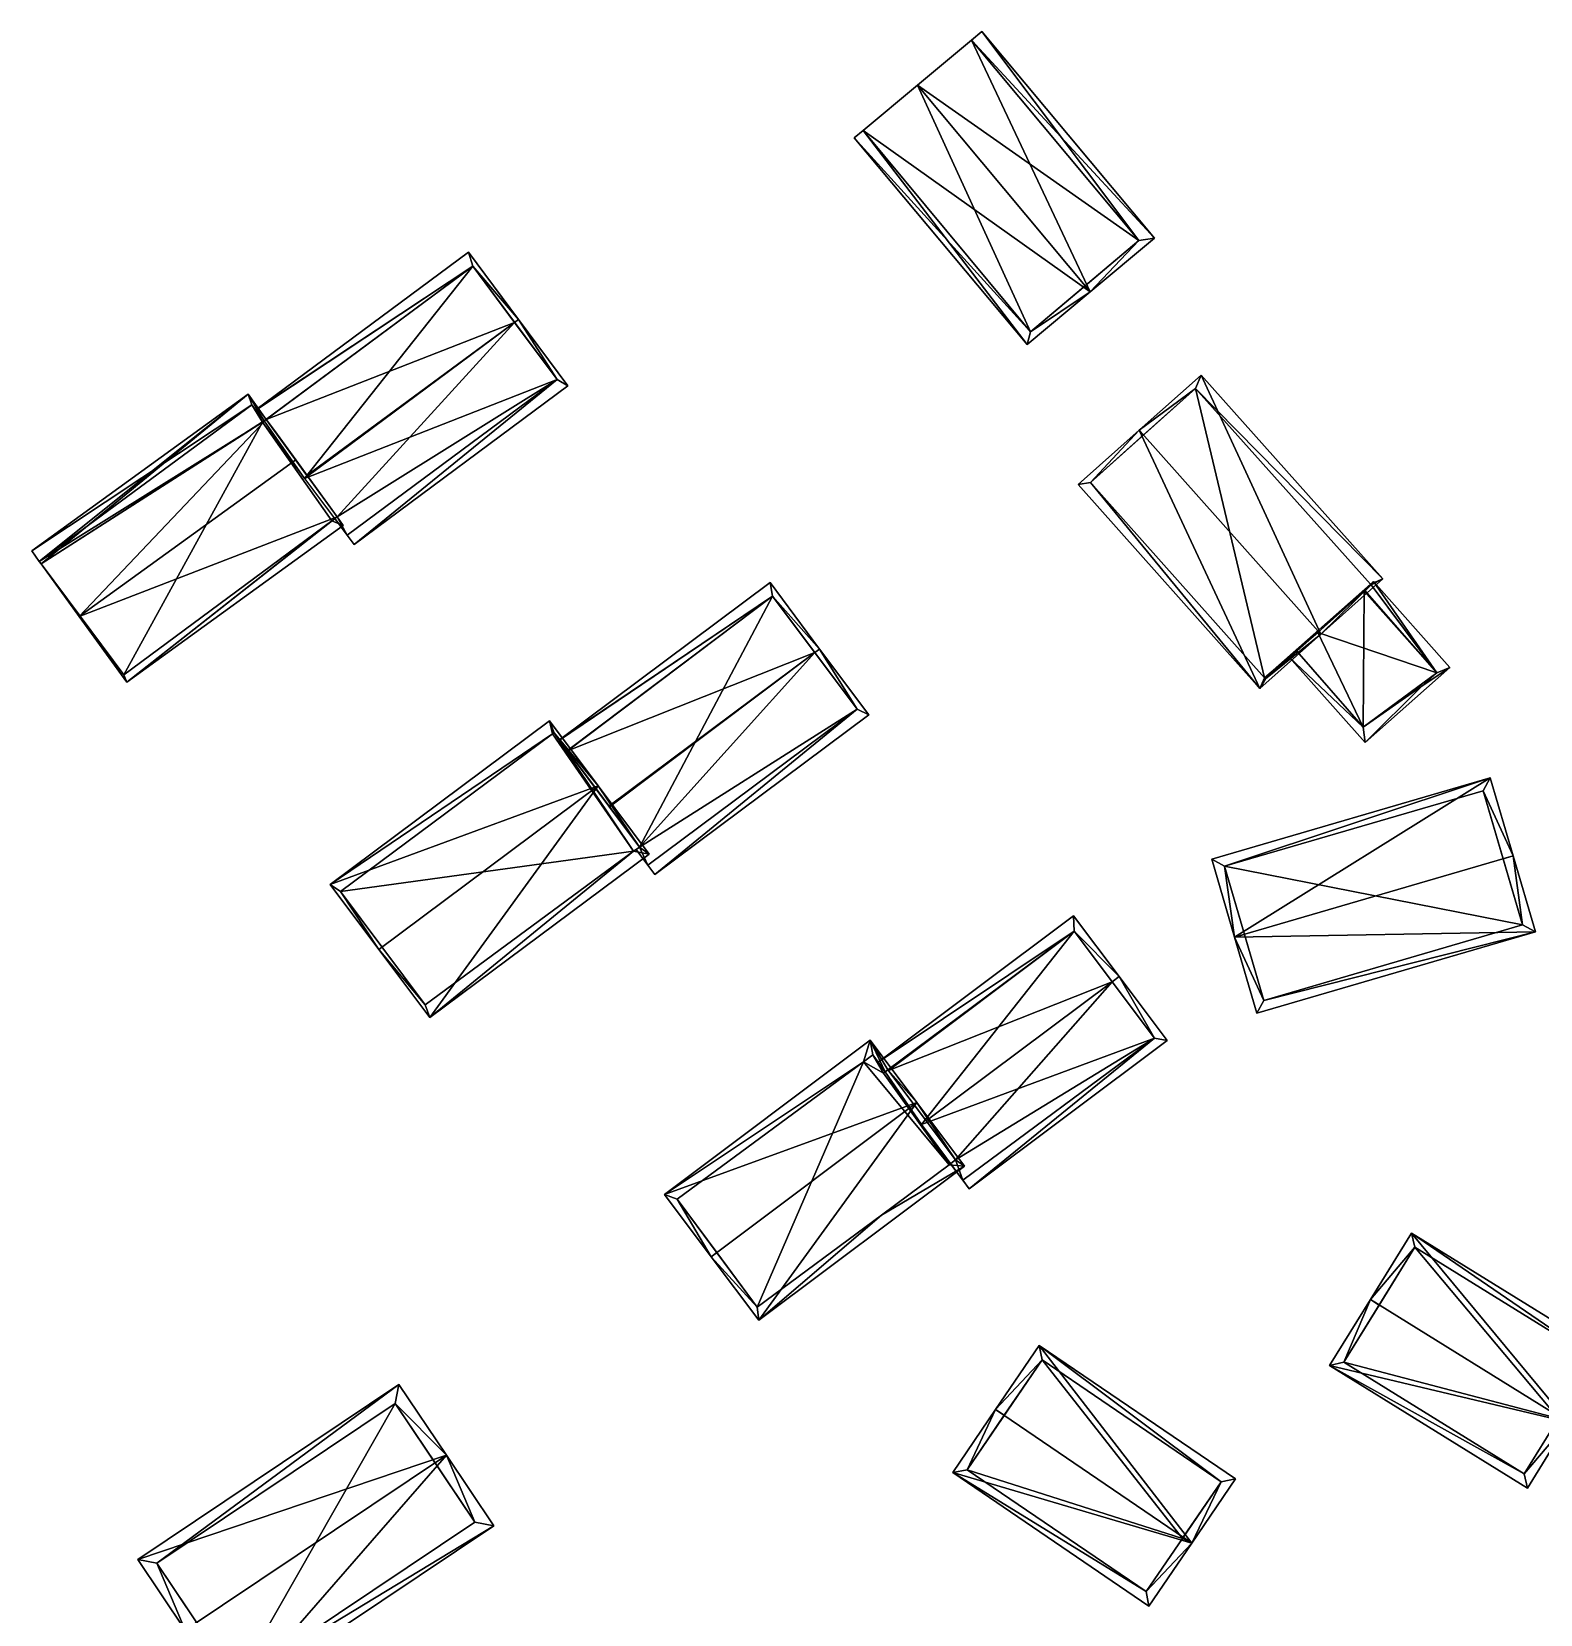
# Model space of a CAD drawing. Extents: x 2679264 to 2679716, y 1246766 to 1247183.
# Drawn here: x 2679419.3 to 2679528.8, y 1247055.7 to 1247170.6 of the extents above; entities that cross this region are included whole.
import ezdxf

# ---------------------------------------------------------------- set-up
doc = ezdxf.new("R2010")
doc.units = 0

msp = doc.modelspace()

# ---------------------------------------------------------------- linework, layer by layer
for points in [[(2679487.54, 1247169.99, 442.78), (2679496.16, 1247151.71, 444.61), (2679483.62, 1247166.72, 444.61)], [(2679487.54, 1247169.99, 430.56), (2679483.62, 1247166.72, 430.56), (2679499.7, 1247155.43, 430.56)], [(2679488.29, 1247170.61, 442.43), (2679500.83, 1247155.61, 442.43), (2679487.54, 1247169.99, 442.78)], [(2679488.29, 1247170.61, 442.43), (2679487.54, 1247169.99, 442.78), (2679499.7, 1247155.43, 442.78)], [(2679500.83, 1247155.61, 442.43), (2679496.16, 1247151.71, 444.61), (2679487.54, 1247169.99, 442.78)], [(2679499.7, 1247155.43, 442.78), (2679487.54, 1247169.99, 442.78), (2679499.7, 1247155.43, 430.56)], [(2679487.54, 1247169.99, 442.78), (2679487.54, 1247169.99, 430.56), (2679499.7, 1247155.43, 430.56)], [(2679500.83, 1247155.61, 442.43), (2679488.29, 1247170.61, 442.43), (2679499.7, 1247155.43, 442.78)], [(2679483.62, 1247166.72, 444.61), (2679496.16, 1247151.71, 444.61), (2679479.67, 1247163.42, 442.73)], [(2679483.62, 1247166.72, 430.56), (2679479.67, 1247163.42, 430.56), (2679491.82, 1247148.8, 430.56)], [(2679483.62, 1247166.72, 430.56), (2679491.82, 1247148.8, 430.56), (2679499.7, 1247155.43, 430.56)], [(2679479.04, 1247162.9, 442.43), (2679479.67, 1247163.42, 442.73), (2679491.59, 1247147.89, 442.43)], [(2679479.67, 1247163.42, 442.73), (2679479.04, 1247162.9, 442.43), (2679491.82, 1247148.8, 442.71)], [(2679479.04, 1247162.9, 442.43), (2679491.59, 1247147.89, 442.43), (2679491.82, 1247148.8, 442.71)], [(2679479.67, 1247163.42, 442.73), (2679496.16, 1247151.71, 444.61), (2679491.59, 1247147.89, 442.43)], [(2679479.67, 1247163.42, 442.73), (2679491.82, 1247148.8, 442.71), (2679479.67, 1247163.42, 430.56)], [(2679479.67, 1247163.42, 430.56), (2679491.82, 1247148.8, 442.71), (2679491.82, 1247148.8, 430.56)], [(2679491.82, 1247148.8, 430.56), (2679495.8, 1247152.15, 444.61), (2679499.7, 1247155.43, 430.56)], [(2679495.8, 1247152.15, 444.61), (2679496.16, 1247151.71, 444.61), (2679499.7, 1247155.43, 442.78)], [(2679495.8, 1247152.15, 444.61), (2679499.7, 1247155.43, 442.78), (2679499.7, 1247155.43, 430.56)], [(2679496.16, 1247151.71, 444.61), (2679500.83, 1247155.61, 442.43), (2679499.7, 1247155.43, 442.78)], [(2679435.6, 1247143.13, 444.88), (2679451.03, 1247154.59, 444.88), (2679451.34, 1247153.57, 445.23)], [(2679451.03, 1247154.59, 444.88), (2679435.6, 1247143.13, 444.88), (2679451.34, 1247153.57, 445.23)], [(2679451.03, 1247154.59, 444.88), (2679454.66, 1247149.7, 447.06), (2679451.34, 1247153.57, 445.23)], [(2679451.34, 1247153.57, 445.23), (2679454.66, 1247149.7, 447.06), (2679451.03, 1247154.59, 444.88)], [(2679435.6, 1247143.12, 444.88), (2679451.34, 1247153.57, 445.23), (2679436.19, 1247142.34, 445.23)], [(2679435.6, 1247143.12, 444.88), (2679435.6, 1247143.13, 444.88), (2679451.34, 1247153.57, 445.23)], [(2679451.34, 1247153.57, 445.23), (2679435.6, 1247143.13, 444.88), (2679435.6, 1247143.12, 444.88)], [(2679451.34, 1247153.57, 445.23), (2679435.6, 1247143.12, 444.88), (2679436.19, 1247142.34, 445.23)], [(2679451.34, 1247153.57, 432.82), (2679436.19, 1247142.34, 432.82), (2679439.13, 1247138.16, 432.82)], [(2679436.35, 1247142.45, 445.23), (2679451.34, 1247153.57, 445.23), (2679454.38, 1247149.49, 447.06)], [(2679451.34, 1247153.57, 432.82), (2679451.34, 1247153.57, 445.23), (2679436.35, 1247142.45, 445.23)], [(2679436.35, 1247142.45, 432.82), (2679451.34, 1247153.57, 432.82), (2679436.35, 1247142.45, 445.23)], [(2679457.47, 1247145.34, 432.82), (2679451.34, 1247153.57, 432.82), (2679439.13, 1247138.16, 432.82)], [(2679454.66, 1247149.7, 447.06), (2679454.38, 1247149.49, 447.06), (2679451.34, 1247153.57, 445.23)], [(2679451.34, 1247153.57, 445.23), (2679454.38, 1247149.49, 447.06), (2679454.66, 1247149.7, 447.06)], [(2679454.38, 1247149.49, 447.06), (2679451.34, 1247153.57, 445.23), (2679451.34, 1247153.57, 432.82)], [(2679457.47, 1247145.34, 432.82), (2679454.38, 1247149.49, 447.06), (2679451.34, 1247153.57, 432.82)], [(2679491.59, 1247147.89, 442.43), (2679496.16, 1247151.71, 444.61), (2679491.82, 1247148.8, 442.71)], [(2679491.82, 1247148.8, 442.71), (2679496.16, 1247151.71, 444.61), (2679495.8, 1247152.15, 444.61)], [(2679491.82, 1247148.8, 442.71), (2679495.8, 1247152.15, 444.61), (2679491.82, 1247148.8, 430.56)], [(2679436.35, 1247142.45, 445.23), (2679454.38, 1247149.49, 447.06), (2679439.3, 1247138.38, 447.03)], [(2679439.3, 1247138.38, 447.03), (2679454.38, 1247149.49, 447.06), (2679439.35, 1247138.32, 447.06)], [(2679439.35, 1247138.32, 447.06), (2679454.38, 1247149.49, 447.06), (2679441.49, 1247135.37, 445.73)], [(2679454.38, 1247149.49, 447.06), (2679457.47, 1247145.34, 445.18), (2679441.49, 1247135.37, 445.73)], [(2679454.66, 1247149.7, 447.06), (2679457.47, 1247145.34, 445.18), (2679454.38, 1247149.49, 447.06)], [(2679454.38, 1247149.49, 447.06), (2679457.47, 1247145.34, 445.18), (2679454.66, 1247149.7, 447.06)], [(2679457.47, 1247145.34, 445.18), (2679454.38, 1247149.49, 447.06), (2679457.47, 1247145.34, 432.82)], [(2679454.66, 1247149.7, 447.06), (2679458.24, 1247144.88, 444.88), (2679457.47, 1247145.34, 445.18)], [(2679457.47, 1247145.34, 445.18), (2679458.24, 1247144.88, 444.88), (2679454.66, 1247149.7, 447.06)], [(2679504.22, 1247145.67, 443.79), (2679512.9, 1247126.84, 446.1), (2679499.71, 1247141.66, 446.1)], [(2679504.22, 1247145.67, 443.79), (2679499.71, 1247141.66, 446.1), (2679503.81, 1247144.7, 444.15)], [(2679517.41, 1247130.86, 443.79), (2679504.22, 1247145.67, 443.79), (2679503.81, 1247144.7, 444.15)], [(2679517.41, 1247130.86, 443.79), (2679512.9, 1247126.84, 446.1), (2679504.22, 1247145.67, 443.79)], [(2679442.22, 1247134.04, 432.82), (2679457.47, 1247145.34, 432.82), (2679439.13, 1247138.16, 432.82)], [(2679441.49, 1247135.37, 445.73), (2679457.47, 1247145.34, 445.18), (2679442.22, 1247134.04, 445.19)], [(2679442.73, 1247133.35, 444.88), (2679442.22, 1247134.04, 445.19), (2679457.47, 1247145.34, 445.18)], [(2679457.47, 1247145.34, 445.18), (2679442.22, 1247134.04, 445.19), (2679442.73, 1247133.35, 444.88)], [(2679442.22, 1247134.04, 445.19), (2679457.47, 1247145.34, 445.18), (2679442.22, 1247134.04, 432.82)], [(2679442.22, 1247134.04, 432.82), (2679457.47, 1247145.34, 445.18), (2679457.47, 1247145.34, 432.82)], [(2679458.24, 1247144.88, 444.88), (2679442.73, 1247133.35, 444.88), (2679457.47, 1247145.34, 445.18)], [(2679457.47, 1247145.34, 445.18), (2679442.73, 1247133.35, 444.88), (2679458.24, 1247144.88, 444.88)], [(2679503.81, 1247144.7, 432.19), (2679500.02, 1247141.3, 446.1), (2679496.18, 1247137.86, 432.19)], [(2679503.81, 1247144.7, 432.19), (2679496.18, 1247137.86, 432.19), (2679508.82, 1247123.68, 432.19)], [(2679503.81, 1247144.7, 444.15), (2679499.71, 1247141.66, 446.1), (2679500.02, 1247141.3, 446.1)], [(2679503.81, 1247144.7, 444.15), (2679500.02, 1247141.3, 446.1), (2679503.81, 1247144.7, 432.19)], [(2679516.5, 1247130.48, 444.15), (2679517.41, 1247130.86, 443.79), (2679503.81, 1247144.7, 444.15)], [(2679516.5, 1247130.48, 444.15), (2679503.81, 1247144.7, 444.15), (2679503.81, 1247144.7, 432.19)], [(2679516.5, 1247130.48, 432.19), (2679516.5, 1247130.48, 444.15), (2679503.81, 1247144.7, 432.19)], [(2679516.5, 1247130.48, 432.19), (2679503.81, 1247144.7, 432.19), (2679508.82, 1247123.68, 432.19)], [(2679419.32, 1247132.89, 448.57), (2679435.03, 1247144.29, 448.57), (2679419.87, 1247132.13, 449.38)], [(2679435.03, 1247144.29, 448.57), (2679419.32, 1247132.89, 448.57), (2679435.31, 1247143.51, 449.25)], [(2679419.32, 1247132.89, 448.57), (2679419.87, 1247132.13, 449.38), (2679435.31, 1247143.51, 449.25)], [(2679419.87, 1247132.13, 449.38), (2679435.03, 1247144.29, 448.57), (2679420, 1247131.95, 449.57)], [(2679435.31, 1247143.51, 449.25), (2679419.87, 1247132.13, 449.38), (2679419.87, 1247132.13, 432.82)], [(2679435.31, 1247143.51, 432.82), (2679435.31, 1247143.51, 449.25), (2679419.87, 1247132.13, 432.82)], [(2679436.07, 1247142.25, 432.82), (2679435.31, 1247143.51, 432.82), (2679419.87, 1247132.13, 432.82)], [(2679435.03, 1247144.29, 448.57), (2679436.35, 1247142.45, 450.53), (2679420, 1247131.95, 449.57)], [(2679436.35, 1247142.45, 450.53), (2679435.03, 1247144.29, 448.57), (2679436.19, 1247142.34, 450.53)], [(2679436.19, 1247142.34, 450.53), (2679435.03, 1247144.29, 448.57), (2679435.31, 1247143.51, 449.25)], [(2679436.19, 1247142.34, 432.82), (2679436.19, 1247142.34, 450.53), (2679435.31, 1247143.51, 449.25)], [(2679435.31, 1247143.51, 432.82), (2679436.19, 1247142.34, 432.82), (2679435.31, 1247143.51, 449.25)], [(2679436.07, 1247142.25, 432.82), (2679436.19, 1247142.34, 432.82), (2679435.31, 1247143.51, 432.82)], [(2679436.07, 1247142.25, 432.82), (2679419.87, 1247132.13, 432.82), (2679420, 1247131.95, 432.82)], [(2679420, 1247131.95, 449.57), (2679436.35, 1247142.45, 450.53), (2679422.77, 1247128.12, 453.67)], [(2679436.07, 1247142.25, 432.82), (2679420, 1247131.95, 432.82), (2679426, 1247123.9, 432.82)], [(2679436.35, 1247142.45, 450.53), (2679438.49, 1247139.51, 453.67), (2679422.77, 1247128.12, 453.67)], [(2679436.07, 1247142.25, 432.82), (2679426, 1247123.9, 432.82), (2679441.11, 1247135.09, 432.82)], [(2679436.19, 1247142.34, 432.82), (2679436.07, 1247142.25, 432.82), (2679439.13, 1247138.16, 432.82)], [(2679436.07, 1247142.25, 432.82), (2679441.11, 1247135.09, 432.82), (2679441.32, 1247135.24, 432.82)], [(2679436.19, 1247142.34, 445.23), (2679436.35, 1247142.45, 450.53), (2679436.19, 1247142.34, 450.53)], [(2679436.19, 1247142.34, 445.23), (2679436.35, 1247142.45, 445.23), (2679436.35, 1247142.45, 450.53)], [(2679436.35, 1247142.45, 432.82), (2679436.35, 1247142.45, 445.23), (2679436.19, 1247142.34, 445.23)], [(2679436.19, 1247142.34, 432.82), (2679436.35, 1247142.45, 432.82), (2679436.19, 1247142.34, 445.23)], [(2679438.49, 1247139.51, 453.67), (2679436.35, 1247142.45, 450.53), (2679438.49, 1247139.51, 446.53)], [(2679438.49, 1247139.51, 446.53), (2679436.35, 1247142.45, 450.53), (2679436.95, 1247141.64, 445.59)], [(2679436.35, 1247142.45, 445.23), (2679436.95, 1247141.64, 445.59), (2679436.35, 1247142.45, 450.53)], [(2679508.48, 1247122.9, 443.79), (2679495.28, 1247137.71, 443.79), (2679499.71, 1247141.66, 446.1)], [(2679499.71, 1247141.66, 446.1), (2679495.28, 1247137.71, 443.79), (2679496.18, 1247137.86, 444.09)], [(2679500.02, 1247141.3, 446.1), (2679499.71, 1247141.66, 446.1), (2679496.18, 1247137.86, 444.09)], [(2679500.02, 1247141.3, 446.1), (2679496.18, 1247137.86, 444.09), (2679496.18, 1247137.86, 432.19)], [(2679512.9, 1247126.84, 446.1), (2679508.48, 1247122.9, 443.79), (2679499.71, 1247141.66, 446.1)], [(2679438.49, 1247139.51, 453.67), (2679441.49, 1247135.37, 449.24), (2679422.77, 1247128.12, 453.67)], [(2679439.35, 1247138.32, 447.06), (2679441.49, 1247135.37, 449.24), (2679438.49, 1247139.51, 446.53)], [(2679438.49, 1247139.51, 453.67), (2679438.49, 1247139.51, 446.53), (2679441.49, 1247135.37, 449.24)], [(2679441.49, 1247135.37, 445.73), (2679441.49, 1247135.37, 449.24), (2679439.35, 1247138.32, 447.06)], [(2679495.28, 1247137.71, 443.79), (2679508.48, 1247122.9, 443.79), (2679496.18, 1247137.86, 444.09)], [(2679496.18, 1247137.86, 444.09), (2679508.48, 1247122.9, 443.79), (2679508.82, 1247123.68, 444.09)], [(2679496.18, 1247137.86, 444.09), (2679508.82, 1247123.68, 444.09), (2679508.82, 1247123.68, 432.19)], [(2679496.18, 1247137.86, 432.19), (2679496.18, 1247137.86, 444.09), (2679508.82, 1247123.68, 432.19)], [(2679422.77, 1247128.12, 453.67), (2679441.49, 1247135.37, 449.24), (2679426.23, 1247123.35, 448.57)], [(2679441.49, 1247135.37, 449.24), (2679441.94, 1247134.74, 448.57), (2679426.23, 1247123.35, 448.57)], [(2679441.94, 1247134.74, 448.57), (2679441.49, 1247135.37, 449.24), (2679441.11, 1247135.09, 449.23)], [(2679441.49, 1247135.37, 449.24), (2679441.32, 1247135.24, 445.73), (2679441.11, 1247135.09, 449.23)], [(2679441.32, 1247135.24, 445.73), (2679441.49, 1247135.37, 449.24), (2679441.49, 1247135.37, 445.73)], [(2679441.32, 1247135.24, 445.73), (2679441.49, 1247135.37, 445.73), (2679442.22, 1247134.04, 445.19)], [(2679426, 1247123.9, 449.07), (2679426.23, 1247123.35, 448.57), (2679441.11, 1247135.09, 449.23)], [(2679426, 1247123.9, 449.07), (2679441.11, 1247135.09, 449.23), (2679441.11, 1247135.09, 432.82)], [(2679426, 1247123.9, 432.82), (2679426, 1247123.9, 449.07), (2679441.11, 1247135.09, 432.82)], [(2679426.23, 1247123.35, 448.57), (2679441.94, 1247134.74, 448.57), (2679441.11, 1247135.09, 449.23)], [(2679441.32, 1247135.24, 445.73), (2679441.11, 1247135.09, 432.82), (2679441.11, 1247135.09, 449.23)], [(2679441.32, 1247135.24, 432.82), (2679441.11, 1247135.09, 432.82), (2679441.32, 1247135.24, 445.73)], [(2679441.32, 1247135.24, 432.82), (2679441.32, 1247135.24, 445.73), (2679442.22, 1247134.04, 445.19)], [(2679442.22, 1247134.04, 445.19), (2679442.22, 1247134.04, 432.82), (2679441.32, 1247135.24, 432.82)], [(2679419.87, 1247132.13, 449.38), (2679420, 1247131.95, 449.57), (2679420, 1247131.95, 432.82)], [(2679419.87, 1247132.13, 449.38), (2679420, 1247131.95, 432.82), (2679419.87, 1247132.13, 432.82)], [(2679420, 1247131.95, 449.57), (2679422.77, 1247128.12, 453.67), (2679422.83, 1247128.16, 453.67)], [(2679420, 1247131.95, 449.57), (2679422.83, 1247128.16, 453.67), (2679420, 1247131.95, 432.82)], [(2679422.83, 1247128.16, 453.67), (2679426, 1247123.9, 449.07), (2679420, 1247131.95, 432.82)], [(2679420, 1247131.95, 432.82), (2679426, 1247123.9, 449.07), (2679426, 1247123.9, 432.82)], [(2679512.9, 1247126.84, 446.1), (2679517.41, 1247130.86, 443.79), (2679516.55, 1247130.42, 444.15)], [(2679516.55, 1247130.42, 444.15), (2679517.41, 1247130.86, 443.79), (2679516.5, 1247130.48, 444.15)], [(2679472.93, 1247130.59, 444.74), (2679473.11, 1247129.61, 445.07), (2679457.64, 1247119.18, 444.74)], [(2679457.64, 1247119.18, 444.74), (2679473.11, 1247129.61, 445.07), (2679472.93, 1247130.59, 444.74)], [(2679473.11, 1247129.61, 445.07), (2679457.64, 1247119.16, 444.75), (2679457.64, 1247119.18, 444.74)], [(2679473.11, 1247129.61, 445.07), (2679458.21, 1247118.41, 445.1), (2679457.64, 1247119.16, 444.75)], [(2679457.64, 1247119.16, 444.75), (2679473.11, 1247129.61, 445.07), (2679457.64, 1247119.18, 444.74)], [(2679473.11, 1247129.61, 445.07), (2679457.64, 1247119.16, 444.75), (2679458.21, 1247118.41, 445.1)], [(2679458.21, 1247118.41, 445.1), (2679473.11, 1247129.61, 445.07), (2679458.23, 1247118.38, 445.11)], [(2679473.11, 1247129.61, 445.07), (2679458.21, 1247118.41, 433.03), (2679473.11, 1247129.61, 433.03)], [(2679458.21, 1247118.41, 445.1), (2679458.21, 1247118.41, 433.03), (2679473.11, 1247129.61, 445.07)], [(2679473.11, 1247129.61, 433.03), (2679458.21, 1247118.41, 433.03), (2679463.45, 1247111.37, 433.03)], [(2679476.17, 1247125.51, 446.99), (2679458.23, 1247118.38, 445.11), (2679473.11, 1247129.61, 445.07)], [(2679473.11, 1247129.61, 433.03), (2679463.45, 1247111.37, 433.03), (2679479.24, 1247121.41, 433.03)], [(2679472.93, 1247130.59, 444.74), (2679476.52, 1247125.77, 446.99), (2679473.11, 1247129.61, 445.07)], [(2679473.11, 1247129.61, 445.07), (2679476.52, 1247125.77, 446.99), (2679472.93, 1247130.59, 444.74)], [(2679476.52, 1247125.77, 446.99), (2679476.17, 1247125.51, 446.99), (2679473.11, 1247129.61, 445.07)], [(2679473.11, 1247129.61, 445.07), (2679476.17, 1247125.51, 446.99), (2679476.52, 1247125.77, 446.99)], [(2679476.17, 1247125.51, 446.99), (2679473.11, 1247129.61, 445.07), (2679473.11, 1247129.61, 433.03)], [(2679479.24, 1247121.41, 433.03), (2679476.17, 1247125.51, 446.99), (2679473.11, 1247129.61, 433.03)], [(2679512.68, 1247126.97, 432.19), (2679516.5, 1247130.48, 432.19), (2679508.82, 1247123.68, 432.19)], [(2679516.05, 1247129.98, 438), (2679515.99, 1247120.09, 438), (2679511.16, 1247125.62, 438)], [(2679512.68, 1247126.97, 432.19), (2679516.55, 1247130.42, 432.19), (2679516.5, 1247130.48, 432.19)], [(2679512.68, 1247126.97, 438), (2679512.68, 1247126.97, 446.07), (2679516.55, 1247130.42, 444.15)], [(2679512.68, 1247126.97, 438), (2679516.55, 1247130.42, 444.15), (2679516.1, 1247130.02, 438)], [(2679512.74, 1247127.02, 446.1), (2679516.55, 1247130.42, 444.15), (2679512.68, 1247126.97, 446.07)], [(2679521.32, 1247124.03, 432.19), (2679516.1, 1247130.02, 432.19), (2679512.68, 1247126.97, 432.19)], [(2679512.74, 1247127.02, 446.1), (2679512.9, 1247126.84, 446.1), (2679516.55, 1247130.42, 444.15)], [(2679521.32, 1247124.03, 438), (2679515.99, 1247120.09, 438), (2679516.05, 1247129.98, 438)], [(2679516.05, 1247129.98, 438), (2679516.1, 1247130.02, 438), (2679521.32, 1247124.03, 438)], [(2679516.55, 1247130.42, 444.15), (2679516.55, 1247130.42, 432.19), (2679516.1, 1247130.02, 438)], [(2679516.55, 1247130.42, 432.19), (2679516.1, 1247130.02, 432.19), (2679516.1, 1247130.02, 438)], [(2679516.1, 1247130.02, 438), (2679516.55, 1247130.42, 438), (2679521.32, 1247124.03, 438)], [(2679521.32, 1247124.03, 438), (2679516.55, 1247130.42, 438), (2679516.1, 1247130.02, 438)], [(2679521.32, 1247124.03, 432.19), (2679521.32, 1247124.03, 438), (2679516.1, 1247130.02, 438)], [(2679516.1, 1247130.02, 438), (2679516.1, 1247130.02, 432.19), (2679521.32, 1247124.03, 432.19)], [(2679516.72, 1247130.68, 438), (2679516.55, 1247130.42, 438), (2679516.5, 1247130.48, 438)], [(2679516.55, 1247130.42, 438), (2679516.72, 1247130.68, 438), (2679516.5, 1247130.48, 438)], [(2679516.55, 1247130.42, 444.15), (2679516.5, 1247130.48, 432.19), (2679516.55, 1247130.42, 432.19)], [(2679516.5, 1247130.48, 444.15), (2679516.5, 1247130.48, 432.19), (2679516.55, 1247130.42, 444.15)], [(2679516.55, 1247130.42, 438), (2679516.72, 1247130.68, 438), (2679521.32, 1247124.03, 438)], [(2679516.72, 1247130.68, 438), (2679516.55, 1247130.42, 438), (2679521.32, 1247124.03, 438)], [(2679522.26, 1247124.43, 438), (2679521.32, 1247124.03, 438), (2679516.72, 1247130.68, 438)], [(2679516.72, 1247130.68, 438), (2679521.32, 1247124.03, 438), (2679522.26, 1247124.43, 438)], [(2679422.83, 1247128.16, 453.67), (2679422.77, 1247128.12, 453.67), (2679426, 1247123.9, 449.07)], [(2679422.77, 1247128.12, 453.67), (2679426.23, 1247123.35, 448.57), (2679426, 1247123.9, 449.07)], [(2679508.48, 1247122.9, 443.79), (2679512.9, 1247126.84, 446.1), (2679508.9, 1247123.61, 444.1)], [(2679512.68, 1247126.97, 432.19), (2679508.82, 1247123.68, 432.19), (2679508.9, 1247123.61, 432.19)], [(2679512.9, 1247126.84, 446.1), (2679512.68, 1247126.97, 446.07), (2679508.9, 1247123.61, 444.1)], [(2679508.9, 1247123.61, 444.1), (2679512.68, 1247126.97, 446.07), (2679512.68, 1247126.97, 438)], [(2679512.68, 1247126.97, 438), (2679511.16, 1247125.62, 438), (2679508.9, 1247123.61, 444.1)], [(2679512.68, 1247126.97, 432.19), (2679511.16, 1247125.62, 432.19), (2679515.99, 1247120.09, 432.19)], [(2679512.68, 1247126.97, 446.07), (2679512.9, 1247126.84, 446.1), (2679512.74, 1247127.02, 446.1)], [(2679521.32, 1247124.03, 432.19), (2679512.68, 1247126.97, 432.19), (2679515.99, 1247120.09, 432.19)], [(2679476.17, 1247125.51, 446.99), (2679461.22, 1247114.36, 446.99), (2679458.23, 1247118.38, 445.11)], [(2679461.27, 1247114.3, 446.96), (2679461.22, 1247114.36, 446.99), (2679476.17, 1247125.51, 446.99)], [(2679476.17, 1247125.51, 446.99), (2679463.45, 1247111.37, 445.63), (2679461.27, 1247114.3, 446.96)], [(2679476.17, 1247125.51, 446.99), (2679479.24, 1247121.41, 445.12), (2679463.45, 1247111.37, 445.63)], [(2679479.24, 1247121.41, 445.12), (2679476.17, 1247125.51, 446.99), (2679476.52, 1247125.77, 446.99)], [(2679476.52, 1247125.77, 446.99), (2679476.17, 1247125.51, 446.99), (2679479.24, 1247121.41, 445.12)], [(2679479.24, 1247121.41, 445.12), (2679476.17, 1247125.51, 446.99), (2679479.24, 1247121.41, 433.03)], [(2679479.24, 1247121.41, 445.12), (2679476.52, 1247125.77, 446.99), (2679480.1, 1247120.98, 444.81)], [(2679480.1, 1247120.98, 444.81), (2679476.52, 1247125.77, 446.99), (2679479.24, 1247121.41, 445.12)], [(2679508.9, 1247123.61, 432.19), (2679508.9, 1247123.61, 444.1), (2679511.16, 1247125.62, 438)], [(2679511.16, 1247125.62, 432.19), (2679508.9, 1247123.61, 432.19), (2679511.16, 1247125.62, 438)], [(2679510.64, 1247125.16, 438), (2679511.16, 1247125.62, 438), (2679515.99, 1247120.09, 438)], [(2679511.16, 1247125.62, 438), (2679510.64, 1247125.16, 438), (2679515.99, 1247120.09, 438)], [(2679515.99, 1247120.09, 438), (2679516.12, 1247118.99, 438), (2679510.64, 1247125.16, 438)], [(2679515.99, 1247120.09, 438), (2679510.64, 1247125.16, 438), (2679516.12, 1247118.99, 438)], [(2679511.16, 1247125.62, 438), (2679515.99, 1247120.09, 438), (2679515.99, 1247120.09, 432.19)], [(2679511.16, 1247125.62, 432.19), (2679511.16, 1247125.62, 438), (2679515.99, 1247120.09, 432.19)], [(2679515.99, 1247120.09, 438), (2679521.32, 1247124.03, 438), (2679520.27, 1247123.1, 438)], [(2679521.32, 1247124.03, 432.19), (2679515.99, 1247120.09, 432.19), (2679520.27, 1247123.1, 432.19)], [(2679516.12, 1247118.99, 438), (2679520.27, 1247123.1, 438), (2679522.26, 1247124.43, 438)], [(2679522.26, 1247124.43, 438), (2679520.27, 1247123.1, 438), (2679516.12, 1247118.99, 438)], [(2679521.32, 1247124.03, 438), (2679522.26, 1247124.43, 438), (2679520.27, 1247123.1, 438)], [(2679520.27, 1247123.1, 438), (2679522.26, 1247124.43, 438), (2679521.32, 1247124.03, 438)], [(2679520.27, 1247123.1, 438), (2679521.32, 1247124.03, 438), (2679521.32, 1247124.03, 432.19)], [(2679520.27, 1247123.1, 432.19), (2679520.27, 1247123.1, 438), (2679521.32, 1247124.03, 432.19)], [(2679508.82, 1247123.68, 444.09), (2679508.48, 1247122.9, 443.79), (2679508.9, 1247123.61, 444.1)], [(2679508.82, 1247123.68, 444.09), (2679508.9, 1247123.61, 444.1), (2679508.9, 1247123.61, 432.19)], [(2679508.82, 1247123.68, 432.19), (2679508.82, 1247123.68, 444.09), (2679508.9, 1247123.61, 432.19)], [(2679520.27, 1247123.1, 438), (2679516.12, 1247118.99, 438), (2679515.99, 1247120.09, 438)], [(2679515.99, 1247120.09, 438), (2679516.12, 1247118.99, 438), (2679520.27, 1247123.1, 438)], [(2679515.99, 1247120.09, 438), (2679520.27, 1247123.1, 438), (2679520.27, 1247123.1, 432.19)], [(2679515.99, 1247120.09, 432.19), (2679515.99, 1247120.09, 438), (2679520.27, 1247123.1, 432.19)], [(2679441, 1247108.67, 447.87), (2679456.92, 1247120.55, 447.87), (2679460.44, 1247115.83, 450.12)], [(2679456.92, 1247120.55, 447.87), (2679441, 1247108.67, 447.87), (2679457.12, 1247119.6, 448.21)], [(2679460.44, 1247115.83, 450.12), (2679456.92, 1247120.55, 447.87), (2679457.25, 1247119.69, 448.21)], [(2679457.25, 1247119.69, 448.21), (2679456.92, 1247120.55, 447.87), (2679457.12, 1247119.6, 448.21)], [(2679463.45, 1247111.37, 445.63), (2679479.24, 1247121.41, 445.12), (2679464.04, 1247110.07, 445.12)], [(2679463.45, 1247111.37, 433.03), (2679464.04, 1247110.07, 433.03), (2679479.24, 1247121.41, 433.03)], [(2679464.55, 1247109.39, 444.81), (2679464.04, 1247110.07, 445.12), (2679479.24, 1247121.41, 445.12)], [(2679479.24, 1247121.41, 445.12), (2679464.04, 1247110.07, 445.12), (2679464.55, 1247109.39, 444.81)], [(2679464.04, 1247110.07, 445.12), (2679479.24, 1247121.41, 445.12), (2679479.24, 1247121.41, 433.03)], [(2679464.04, 1247110.07, 433.03), (2679464.04, 1247110.07, 445.12), (2679479.24, 1247121.41, 433.03)], [(2679464.55, 1247109.39, 444.81), (2679479.24, 1247121.41, 445.12), (2679480.1, 1247120.98, 444.81)], [(2679480.1, 1247120.98, 444.81), (2679479.24, 1247121.41, 445.12), (2679464.55, 1247109.39, 444.81)], [(2679441, 1247108.67, 447.87), (2679441.74, 1247108.16, 448.19), (2679457.12, 1247119.6, 448.21)], [(2679457.12, 1247119.6, 448.21), (2679441.74, 1247108.16, 448.19), (2679457.12, 1247119.6, 433.03)], [(2679441.74, 1247108.16, 448.19), (2679441.74, 1247108.16, 433.03), (2679457.12, 1247119.6, 433.03)], [(2679441.74, 1247108.16, 433.03), (2679463.02, 1247111.09, 433.03), (2679457.12, 1247119.6, 433.03)], [(2679457.25, 1247119.69, 448.21), (2679457.12, 1247119.6, 448.21), (2679457.12, 1247119.6, 433.03)], [(2679457.25, 1247119.69, 433.03), (2679457.25, 1247119.69, 448.21), (2679457.12, 1247119.6, 433.03)], [(2679463.02, 1247111.09, 433.03), (2679457.25, 1247119.69, 433.03), (2679457.12, 1247119.6, 433.03)], [(2679460.24, 1247115.68, 450.12), (2679460.44, 1247115.83, 450.12), (2679457.25, 1247119.69, 448.21)], [(2679460.24, 1247115.68, 450.12), (2679457.25, 1247119.69, 448.21), (2679459.5, 1247116.67, 445.91)], [(2679459.5, 1247116.67, 445.91), (2679457.25, 1247119.69, 448.21), (2679458.21, 1247118.41, 445.1)], [(2679457.25, 1247119.69, 433.03), (2679458.21, 1247118.41, 445.1), (2679457.25, 1247119.69, 448.21)], [(2679458.21, 1247118.41, 445.1), (2679457.25, 1247119.69, 433.03), (2679458.21, 1247118.41, 433.03)], [(2679463.02, 1247111.09, 433.03), (2679463.45, 1247111.37, 433.03), (2679457.25, 1247119.69, 433.03)], [(2679444.52, 1247103.95, 450.12), (2679441, 1247108.67, 447.87), (2679460.44, 1247115.83, 450.12)], [(2679448.22, 1247099, 447.87), (2679444.52, 1247103.95, 450.12), (2679460.44, 1247115.83, 450.12)], [(2679464.14, 1247110.87, 447.87), (2679448.22, 1247099, 447.87), (2679460.44, 1247115.83, 450.12)], [(2679461.22, 1247114.36, 446.99), (2679460.24, 1247115.68, 450.12), (2679459.5, 1247116.67, 445.91)], [(2679463.45, 1247111.37, 448.17), (2679460.44, 1247115.83, 450.12), (2679460.24, 1247115.68, 450.12)], [(2679464.14, 1247110.87, 447.87), (2679460.44, 1247115.83, 450.12), (2679463.45, 1247111.37, 448.17)], [(2679506.65, 1247104.83, 448.28), (2679504.99, 1247110.5, 445.08), (2679525.21, 1247116.41, 445.08)], [(2679525.21, 1247116.41, 445.08), (2679504.99, 1247110.5, 445.08), (2679505.92, 1247109.99, 445.49)], [(2679524.7, 1247115.48, 445.49), (2679525.21, 1247116.41, 445.08), (2679505.92, 1247109.99, 445.49)], [(2679526.87, 1247110.74, 448.28), (2679506.65, 1247104.83, 448.28), (2679525.21, 1247116.41, 445.08)], [(2679526.87, 1247110.74, 448.28), (2679525.21, 1247116.41, 445.08), (2679524.7, 1247115.48, 445.49)], [(2679463.45, 1247111.37, 448.17), (2679460.24, 1247115.68, 450.12), (2679461.22, 1247114.36, 446.99)], [(2679524.7, 1247115.48, 445.49), (2679505.92, 1247109.99, 445.49), (2679524.7, 1247115.48, 432.44)], [(2679524.7, 1247115.48, 432.44), (2679505.92, 1247109.99, 445.49), (2679505.92, 1247109.99, 432.44)], [(2679527.55, 1247105.74, 432.44), (2679524.7, 1247115.48, 432.44), (2679505.92, 1247109.99, 432.44)], [(2679526.15, 1247110.53, 448.28), (2679526.87, 1247110.74, 448.28), (2679524.7, 1247115.48, 445.49)], [(2679526.15, 1247110.53, 448.28), (2679524.7, 1247115.48, 445.49), (2679527.55, 1247105.74, 432.44)], [(2679527.55, 1247105.74, 432.44), (2679524.7, 1247115.48, 445.49), (2679524.7, 1247115.48, 432.44)], [(2679463.45, 1247111.37, 445.63), (2679463.45, 1247111.37, 448.17), (2679461.22, 1247114.36, 446.99)], [(2679463.02, 1247111.09, 448.18), (2679464.14, 1247110.87, 447.87), (2679463.45, 1247111.37, 448.17)], [(2679463.45, 1247111.37, 448.17), (2679463.2, 1247111.2, 445.63), (2679463.02, 1247111.09, 448.18)], [(2679463.02, 1247111.09, 433.03), (2679463.02, 1247111.09, 448.18), (2679463.2, 1247111.2, 445.63)], [(2679463.2, 1247111.2, 445.63), (2679463.2, 1247111.2, 433.03), (2679463.02, 1247111.09, 433.03)], [(2679463.45, 1247111.37, 445.63), (2679464.04, 1247110.07, 445.12), (2679463.2, 1247111.2, 445.63)], [(2679463.45, 1247111.37, 433.03), (2679463.2, 1247111.2, 433.03), (2679464.04, 1247110.07, 433.03)], [(2679463.2, 1247111.2, 445.63), (2679463.45, 1247111.37, 448.17), (2679463.45, 1247111.37, 445.63)], [(2679463.2, 1247111.2, 433.03), (2679463.2, 1247111.2, 445.63), (2679464.04, 1247110.07, 445.12)], [(2679464.04, 1247110.07, 445.12), (2679464.04, 1247110.07, 433.03), (2679463.2, 1247111.2, 433.03)], [(2679441.74, 1247108.16, 433.03), (2679447.89, 1247099.92, 433.03), (2679463.02, 1247111.09, 433.03)], [(2679447.89, 1247099.92, 448.21), (2679448.22, 1247099, 447.87), (2679463.02, 1247111.09, 448.18)], [(2679447.89, 1247099.92, 448.21), (2679463.02, 1247111.09, 448.18), (2679447.89, 1247099.92, 433.03)], [(2679447.89, 1247099.92, 433.03), (2679463.02, 1247111.09, 448.18), (2679463.02, 1247111.09, 433.03)], [(2679448.22, 1247099, 447.87), (2679464.14, 1247110.87, 447.87), (2679463.02, 1247111.09, 448.18)], [(2679504.99, 1247110.5, 445.08), (2679506.65, 1247104.83, 448.28), (2679505.92, 1247109.99, 445.49)], [(2679528.48, 1247105.23, 445.08), (2679506.65, 1247104.83, 448.28), (2679526.87, 1247110.74, 448.28)], [(2679527.55, 1247105.74, 445.5), (2679526.87, 1247110.74, 448.28), (2679526.15, 1247110.53, 448.28)], [(2679527.55, 1247105.74, 445.5), (2679526.15, 1247110.53, 448.28), (2679527.55, 1247105.74, 432.44)], [(2679528.48, 1247105.23, 445.08), (2679526.87, 1247110.74, 448.28), (2679527.55, 1247105.74, 445.5)], [(2679505.92, 1247109.99, 445.49), (2679506.65, 1247104.83, 448.28), (2679507.37, 1247105.04, 448.28)], [(2679505.92, 1247109.99, 445.49), (2679507.37, 1247105.04, 448.28), (2679508.77, 1247100.25, 432.44)], [(2679505.92, 1247109.99, 432.44), (2679505.92, 1247109.99, 445.49), (2679508.77, 1247100.25, 432.44)], [(2679527.55, 1247105.74, 432.44), (2679505.92, 1247109.99, 432.44), (2679508.77, 1247100.25, 432.44)], [(2679441, 1247108.67, 447.87), (2679444.52, 1247103.95, 450.12), (2679441.74, 1247108.16, 448.19)], [(2679441.74, 1247108.16, 448.19), (2679444.52, 1247103.95, 450.12), (2679444.75, 1247104.13, 450.12)], [(2679441.74, 1247108.16, 448.19), (2679444.75, 1247104.13, 450.12), (2679441.74, 1247108.16, 433.03)], [(2679441.74, 1247108.16, 433.03), (2679444.75, 1247104.13, 450.12), (2679447.89, 1247099.92, 433.03)], [(2679480.78, 1247095.76, 446.24), (2679494.96, 1247106.38, 446.24), (2679494.99, 1247105.28, 446.7)], [(2679494.96, 1247106.38, 446.24), (2679480.78, 1247095.76, 446.24), (2679494.99, 1247105.28, 446.7)], [(2679494.96, 1247106.38, 446.24), (2679498.26, 1247101.98, 449.1), (2679494.99, 1247105.28, 446.7)], [(2679494.99, 1247105.28, 446.7), (2679498.26, 1247101.98, 449.1), (2679494.96, 1247106.38, 446.24)], [(2679528.48, 1247105.23, 445.08), (2679527.55, 1247105.74, 445.5), (2679508.77, 1247100.25, 445.5)], [(2679508.77, 1247100.25, 445.5), (2679527.55, 1247105.74, 445.5), (2679508.77, 1247100.25, 432.44)], [(2679527.55, 1247105.74, 445.5), (2679527.55, 1247105.74, 432.44), (2679508.77, 1247100.25, 432.44)], [(2679480.78, 1247095.75, 446.24), (2679494.99, 1247105.28, 446.7), (2679481.29, 1247095.07, 446.68)], [(2679480.78, 1247095.75, 446.24), (2679480.78, 1247095.76, 446.24), (2679494.99, 1247105.28, 446.7)], [(2679494.99, 1247105.28, 446.7), (2679480.78, 1247095.76, 446.24), (2679480.78, 1247095.75, 446.24)], [(2679494.99, 1247105.28, 446.7), (2679480.78, 1247095.75, 446.24), (2679481.29, 1247095.07, 446.68)], [(2679494.99, 1247105.28, 433.68), (2679481.29, 1247095.07, 433.68), (2679483.92, 1247091.23, 433.68)], [(2679481.48, 1247095.21, 446.68), (2679494.99, 1247105.28, 446.7), (2679481.51, 1247095.16, 446.72)], [(2679494.99, 1247105.28, 433.68), (2679494.99, 1247105.28, 446.7), (2679481.48, 1247095.21, 446.68)], [(2679481.48, 1247095.21, 433.68), (2679494.99, 1247105.28, 433.68), (2679481.48, 1247095.21, 446.68)], [(2679497.76, 1247101.6, 449.1), (2679481.51, 1247095.16, 446.72), (2679494.99, 1247105.28, 446.7)], [(2679500.83, 1247097.51, 433.68), (2679494.99, 1247105.28, 433.68), (2679483.92, 1247091.23, 433.68)], [(2679498.26, 1247101.98, 449.1), (2679497.76, 1247101.6, 449.1), (2679494.99, 1247105.28, 446.7)], [(2679494.99, 1247105.28, 446.7), (2679497.76, 1247101.6, 449.1), (2679498.26, 1247101.98, 449.1)], [(2679500.83, 1247097.51, 446.52), (2679497.76, 1247101.6, 449.1), (2679494.99, 1247105.28, 433.68)], [(2679500.83, 1247097.51, 433.68), (2679500.83, 1247097.51, 446.52), (2679494.99, 1247105.28, 433.68)], [(2679497.76, 1247101.6, 449.1), (2679494.99, 1247105.28, 446.7), (2679494.99, 1247105.28, 433.68)], [(2679508.26, 1247099.32, 445.08), (2679506.65, 1247104.83, 448.28), (2679528.48, 1247105.23, 445.08)], [(2679507.37, 1247105.04, 448.28), (2679506.65, 1247104.83, 448.28), (2679508.77, 1247100.25, 445.5)], [(2679506.65, 1247104.83, 448.28), (2679508.26, 1247099.32, 445.08), (2679508.77, 1247100.25, 445.5)], [(2679507.37, 1247105.04, 448.28), (2679508.77, 1247100.25, 445.5), (2679508.77, 1247100.25, 432.44)], [(2679508.26, 1247099.32, 445.08), (2679528.48, 1247105.23, 445.08), (2679508.77, 1247100.25, 445.5)], [(2679444.75, 1247104.13, 450.12), (2679444.52, 1247103.95, 450.12), (2679447.89, 1247099.92, 448.21)], [(2679444.52, 1247103.95, 450.12), (2679448.22, 1247099, 447.87), (2679447.89, 1247099.92, 448.21)], [(2679444.75, 1247104.13, 450.12), (2679447.89, 1247099.92, 448.21), (2679447.89, 1247099.92, 433.03)], [(2679500.83, 1247097.51, 446.52), (2679497.76, 1247101.6, 449.1), (2679498.26, 1247101.98, 449.1)], [(2679498.26, 1247101.98, 449.1), (2679497.76, 1247101.6, 449.1), (2679500.83, 1247097.51, 446.52)], [(2679500.83, 1247097.51, 446.52), (2679498.26, 1247101.98, 449.1), (2679501.74, 1247097.33, 446.17)], [(2679501.74, 1247097.33, 446.17), (2679498.26, 1247101.98, 449.1), (2679500.83, 1247097.51, 446.52)], [(2679497.76, 1247101.6, 449.1), (2679484.26, 1247091.49, 449.1), (2679481.51, 1247095.16, 446.72)], [(2679497.76, 1247101.6, 449.1), (2679486.38, 1247088.66, 447.31), (2679484.26, 1247091.49, 449.1)], [(2679500.83, 1247097.51, 446.52), (2679486.38, 1247088.66, 447.31), (2679497.76, 1247101.6, 449.1)], [(2679486.91, 1247087.19, 433.68), (2679500.83, 1247097.51, 433.68), (2679483.92, 1247091.23, 433.68)], [(2679500.83, 1247097.51, 446.52), (2679486.91, 1247087.19, 446.56), (2679486.38, 1247088.66, 447.31)], [(2679487.37, 1247086.56, 446.17), (2679486.91, 1247087.19, 446.56), (2679500.83, 1247097.51, 446.52)], [(2679500.83, 1247097.51, 446.52), (2679486.91, 1247087.19, 446.56), (2679487.37, 1247086.56, 446.17)], [(2679486.91, 1247087.19, 446.56), (2679500.83, 1247097.51, 446.52), (2679486.91, 1247087.19, 433.68)], [(2679486.91, 1247087.19, 433.68), (2679500.83, 1247097.51, 446.52), (2679500.83, 1247097.51, 433.68)], [(2679487.37, 1247086.56, 446.17), (2679500.83, 1247097.51, 446.52), (2679501.74, 1247097.33, 446.17)], [(2679501.74, 1247097.33, 446.17), (2679500.83, 1247097.51, 446.52), (2679487.37, 1247086.56, 446.17)], [(2679480.19, 1247097.35, 447.94), (2679483.58, 1247092.82, 450.59), (2679465.25, 1247086.16, 447.94)], [(2679480.19, 1247097.35, 447.94), (2679465.25, 1247086.16, 447.94), (2679479.7, 1247095.78, 448.39)], [(2679480.38, 1247096.29, 448.39), (2679480.19, 1247097.35, 447.94), (2679479.7, 1247095.78, 448.39)], [(2679480.38, 1247096.29, 448.39), (2679479.7, 1247095.78, 448.39), (2679480.38, 1247096.29, 433.68)], [(2679480.38, 1247096.29, 433.68), (2679479.7, 1247095.78, 448.39), (2679479.7, 1247095.78, 433.68)], [(2679481.17, 1247094.96, 433.68), (2679480.38, 1247096.29, 433.68), (2679479.7, 1247095.78, 433.68)], [(2679483.58, 1247092.82, 450.59), (2679480.19, 1247097.35, 447.94), (2679481.48, 1247095.21, 449.1)], [(2679481.48, 1247095.21, 449.1), (2679480.19, 1247097.35, 447.94), (2679481.29, 1247095.07, 449.1)], [(2679481.29, 1247095.07, 449.1), (2679480.19, 1247097.35, 447.94), (2679480.38, 1247096.29, 448.39)], [(2679481.29, 1247095.07, 433.68), (2679481.29, 1247095.07, 449.1), (2679480.38, 1247096.29, 448.39)], [(2679480.38, 1247096.29, 433.68), (2679481.29, 1247095.07, 433.68), (2679480.38, 1247096.29, 448.39)], [(2679481.17, 1247094.96, 433.68), (2679481.29, 1247095.07, 433.68), (2679480.38, 1247096.29, 433.68)], [(2679479.7, 1247095.78, 448.39), (2679465.25, 1247086.16, 447.94), (2679466.19, 1247085.81, 448.33)], [(2679479.7, 1247095.78, 448.39), (2679466.19, 1247085.81, 448.33), (2679479.7, 1247095.78, 433.68)], [(2679479.7, 1247095.78, 433.68), (2679466.19, 1247085.81, 448.33), (2679466.19, 1247085.81, 433.68)], [(2679479.7, 1247095.78, 433.68), (2679466.19, 1247085.81, 433.68), (2679471.99, 1247077.97, 433.68)], [(2679479.7, 1247095.78, 433.68), (2679471.99, 1247077.97, 433.68), (2679485.92, 1247088.3, 433.68)], [(2679481.17, 1247094.96, 433.68), (2679479.7, 1247095.78, 433.68), (2679485.92, 1247088.3, 433.68)], [(2679481.29, 1247095.07, 433.68), (2679481.17, 1247094.96, 433.68), (2679483.92, 1247091.23, 433.68)], [(2679481.48, 1247095.21, 446.69), (2679481.48, 1247095.21, 449.1), (2679481.29, 1247095.07, 449.1)], [(2679481.29, 1247095.07, 446.68), (2679481.48, 1247095.21, 446.69), (2679481.29, 1247095.07, 449.1)], [(2679481.48, 1247095.21, 433.68), (2679481.48, 1247095.21, 446.68), (2679481.29, 1247095.07, 446.68)], [(2679481.29, 1247095.07, 433.68), (2679481.48, 1247095.21, 433.68), (2679481.29, 1247095.07, 446.68)], [(2679483.38, 1247092.66, 450.59), (2679483.58, 1247092.82, 450.59), (2679481.48, 1247095.21, 449.1)], [(2679483.38, 1247092.66, 450.59), (2679481.48, 1247095.21, 449.1), (2679483.1, 1247093.04, 448.09)], [(2679483.1, 1247093.04, 448.09), (2679481.48, 1247095.21, 449.1), (2679481.48, 1247095.21, 446.69)], [(2679481.17, 1247094.96, 433.68), (2679485.92, 1247088.3, 433.68), (2679486.03, 1247088.38, 433.68)], [(2679483.58, 1247092.82, 450.59), (2679468.65, 1247081.63, 450.59), (2679465.25, 1247086.16, 447.94)], [(2679472.1, 1247077.02, 447.94), (2679468.65, 1247081.63, 450.59), (2679483.58, 1247092.82, 450.59)], [(2679487.03, 1247088.21, 447.94), (2679472.1, 1247077.02, 447.94), (2679483.58, 1247092.82, 450.59)], [(2679483.38, 1247092.66, 450.59), (2679483.1, 1247093.04, 448.09), (2679484.26, 1247091.49, 449.1)], [(2679486.38, 1247088.66, 448.29), (2679483.58, 1247092.82, 450.59), (2679483.38, 1247092.66, 450.59)], [(2679487.03, 1247088.21, 447.94), (2679483.58, 1247092.82, 450.59), (2679486.38, 1247088.66, 448.29)], [(2679484.26, 1247091.49, 449.1), (2679486.38, 1247088.66, 448.29), (2679483.38, 1247092.66, 450.59)], [(2679486.38, 1247088.66, 447.31), (2679486.38, 1247088.66, 448.29), (2679484.26, 1247091.49, 449.1)], [(2679472.1, 1247077.02, 447.94), (2679487.03, 1247088.21, 447.94), (2679481.02, 1247084.66, 448.29)], [(2679481.02, 1247084.66, 448.29), (2679487.03, 1247088.21, 447.94), (2679485.92, 1247088.3, 448.28)], [(2679481.02, 1247084.66, 448.29), (2679485.92, 1247088.3, 448.28), (2679481.02, 1247084.66, 433.68)], [(2679481.02, 1247084.66, 433.68), (2679485.92, 1247088.3, 448.28), (2679485.92, 1247088.3, 433.68)], [(2679485.92, 1247088.3, 448.28), (2679487.03, 1247088.21, 447.94), (2679486.38, 1247088.66, 448.29)], [(2679486.03, 1247088.38, 447.31), (2679485.92, 1247088.3, 448.28), (2679486.38, 1247088.66, 448.29)], [(2679485.92, 1247088.3, 433.68), (2679485.92, 1247088.3, 448.28), (2679486.03, 1247088.38, 447.31)], [(2679486.03, 1247088.38, 447.31), (2679486.03, 1247088.38, 433.68), (2679485.92, 1247088.3, 433.68)], [(2679486.03, 1247088.38, 447.31), (2679486.38, 1247088.66, 448.29), (2679486.38, 1247088.66, 447.31)], [(2679486.38, 1247088.66, 447.31), (2679486.91, 1247087.19, 446.56), (2679486.03, 1247088.38, 447.31)], [(2679486.03, 1247088.38, 433.68), (2679486.91, 1247087.19, 446.56), (2679486.91, 1247087.19, 433.68)], [(2679486.03, 1247088.38, 433.68), (2679486.03, 1247088.38, 447.31), (2679486.91, 1247087.19, 446.56)], [(2679465.25, 1247086.16, 447.94), (2679468.65, 1247081.63, 450.59), (2679466.19, 1247085.81, 448.33)], [(2679466.19, 1247085.81, 448.33), (2679468.65, 1247081.63, 450.59), (2679469.06, 1247081.93, 450.59)], [(2679466.19, 1247085.81, 448.33), (2679469.06, 1247081.93, 450.59), (2679466.19, 1247085.81, 433.68)], [(2679469.06, 1247081.93, 450.59), (2679471.99, 1247077.97, 448.32), (2679466.19, 1247085.81, 433.68)], [(2679466.19, 1247085.81, 433.68), (2679471.99, 1247077.97, 448.32), (2679471.99, 1247077.97, 433.68)], [(2679472.1, 1247077.02, 447.94), (2679481.02, 1247084.66, 448.29), (2679471.99, 1247077.97, 448.32)], [(2679471.99, 1247077.97, 448.32), (2679481.02, 1247084.66, 448.29), (2679471.99, 1247077.97, 433.68)], [(2679481.02, 1247084.66, 448.29), (2679481.02, 1247084.66, 433.68), (2679471.99, 1247077.97, 433.68)], [(2679516.5, 1247078.52, 449.78), (2679519.49, 1247083.35, 447.06), (2679530.87, 1247069.62, 449.78)], [(2679519.49, 1247083.35, 447.06), (2679516.5, 1247078.52, 449.78), (2679519.74, 1247082.32, 447.41)], [(2679519.49, 1247083.35, 447.06), (2679533.86, 1247074.46, 447.06), (2679530.87, 1247069.62, 449.78)], [(2679533.86, 1247074.46, 447.06), (2679519.49, 1247083.35, 447.06), (2679532.82, 1247074.21, 447.41)], [(2679532.82, 1247074.21, 447.41), (2679519.49, 1247083.35, 447.06), (2679519.74, 1247082.32, 447.41)], [(2679469.06, 1247081.93, 450.59), (2679468.65, 1247081.63, 450.59), (2679471.99, 1247077.97, 448.32)], [(2679468.65, 1247081.63, 450.59), (2679472.1, 1247077.02, 447.94), (2679471.99, 1247077.97, 448.32)], [(2679519.74, 1247082.32, 435.02), (2679517.14, 1247078.12, 449.78), (2679514.57, 1247073.96, 435.02)], [(2679530.16, 1247069.89, 435.02), (2679519.74, 1247082.32, 435.02), (2679514.57, 1247073.96, 435.02)], [(2679519.74, 1247082.32, 447.41), (2679516.5, 1247078.52, 449.78), (2679517.14, 1247078.12, 449.78)], [(2679519.74, 1247082.32, 447.41), (2679517.14, 1247078.12, 449.78), (2679519.74, 1247082.32, 435.02)], [(2679532.82, 1247074.21, 447.41), (2679519.74, 1247082.32, 447.41), (2679532.82, 1247074.21, 435.02)], [(2679532.82, 1247074.21, 435.02), (2679519.74, 1247082.32, 447.41), (2679519.74, 1247082.32, 435.02)], [(2679530.16, 1247069.89, 435.02), (2679532.82, 1247074.21, 435.02), (2679519.74, 1247082.32, 435.02)], [(2679513.53, 1247073.72, 447.06), (2679516.5, 1247078.52, 449.78), (2679530.87, 1247069.62, 449.78)], [(2679516.5, 1247078.52, 449.78), (2679513.53, 1247073.72, 447.06), (2679514.57, 1247073.96, 447.42)], [(2679517.14, 1247078.12, 449.78), (2679516.5, 1247078.52, 449.78), (2679514.57, 1247073.96, 447.42)], [(2679517.14, 1247078.12, 449.78), (2679514.57, 1247073.96, 447.42), (2679514.57, 1247073.96, 435.02)], [(2679489.3, 1247070.53, 450.8), (2679492.47, 1247075.18, 448.55), (2679503.54, 1247060.83, 450.8)], [(2679492.47, 1247075.18, 448.55), (2679489.3, 1247070.53, 450.8), (2679492.67, 1247074.14, 448.85)], [(2679492.47, 1247075.18, 448.55), (2679506.71, 1247065.49, 448.55), (2679503.54, 1247060.83, 450.8)], [(2679506.71, 1247065.49, 448.55), (2679492.47, 1247075.18, 448.55), (2679505.66, 1247065.29, 448.85)], [(2679505.66, 1247065.29, 448.85), (2679492.47, 1247075.18, 448.55), (2679492.67, 1247074.14, 448.85)], [(2679492.67, 1247074.14, 436.08), (2679489.92, 1247070.11, 450.8), (2679487.23, 1247066.16, 436.08)], [(2679502.86, 1247061.17, 436.08), (2679492.67, 1247074.14, 436.08), (2679487.23, 1247066.16, 436.08)], [(2679492.67, 1247074.14, 448.85), (2679489.3, 1247070.53, 450.8), (2679489.92, 1247070.11, 450.8)], [(2679492.67, 1247074.14, 448.85), (2679489.92, 1247070.11, 450.8), (2679492.67, 1247074.14, 436.08)], [(2679505.66, 1247065.29, 448.85), (2679492.67, 1247074.14, 448.85), (2679505.66, 1247065.29, 436.08)], [(2679505.66, 1247065.29, 436.08), (2679492.67, 1247074.14, 448.85), (2679492.67, 1247074.14, 436.08)], [(2679502.86, 1247061.17, 436.08), (2679505.66, 1247065.29, 436.08), (2679492.67, 1247074.14, 436.08)], [(2679514.57, 1247073.96, 447.42), (2679513.53, 1247073.72, 447.06), (2679527.66, 1247065.86, 447.42)], [(2679527.9, 1247064.83, 447.06), (2679513.53, 1247073.72, 447.06), (2679530.87, 1247069.62, 449.78)], [(2679513.53, 1247073.72, 447.06), (2679527.9, 1247064.83, 447.06), (2679527.66, 1247065.86, 447.42)], [(2679514.57, 1247073.96, 447.42), (2679527.66, 1247065.86, 447.42), (2679527.66, 1247065.86, 435.02)], [(2679514.57, 1247073.96, 435.02), (2679514.57, 1247073.96, 447.42), (2679527.66, 1247065.86, 435.02)], [(2679530.16, 1247069.89, 435.02), (2679514.57, 1247073.96, 435.02), (2679527.66, 1247065.86, 435.02)], [(2679445.98, 1247072.36, 449.02), (2679449.44, 1247067.21, 451.61), (2679427.02, 1247059.65, 449.02)], [(2679445.98, 1247072.36, 449.02), (2679427.02, 1247059.65, 449.02), (2679428.4, 1247059.38, 449.44)], [(2679445.71, 1247070.98, 449.44), (2679445.98, 1247072.36, 449.02), (2679428.4, 1247059.38, 449.44)], [(2679449.44, 1247067.21, 451.61), (2679445.98, 1247072.36, 449.02), (2679445.71, 1247070.98, 449.44)], [(2679445.71, 1247070.98, 449.44), (2679428.4, 1247059.38, 449.44), (2679428.4, 1247059.38, 437)], [(2679445.71, 1247070.98, 437), (2679445.71, 1247070.98, 449.44), (2679428.4, 1247059.38, 437)], [(2679445.71, 1247070.98, 437), (2679428.4, 1247059.38, 437), (2679434.18, 1247050.76, 437)], [(2679451.49, 1247062.35, 437), (2679445.71, 1247070.98, 437), (2679434.18, 1247050.76, 437)], [(2679448.61, 1247066.65, 451.61), (2679449.44, 1247067.21, 451.61), (2679445.71, 1247070.98, 449.44)], [(2679448.61, 1247066.65, 451.61), (2679445.71, 1247070.98, 449.44), (2679445.71, 1247070.98, 437)], [(2679451.49, 1247062.35, 437), (2679448.61, 1247066.65, 451.61), (2679445.71, 1247070.98, 437)], [(2679486.19, 1247065.96, 448.55), (2679489.3, 1247070.53, 450.8), (2679503.54, 1247060.83, 450.8)], [(2679489.3, 1247070.53, 450.8), (2679486.19, 1247065.96, 448.55), (2679487.23, 1247066.16, 448.86)], [(2679489.92, 1247070.11, 450.8), (2679489.3, 1247070.53, 450.8), (2679487.23, 1247066.16, 448.86)], [(2679489.92, 1247070.11, 450.8), (2679487.23, 1247066.16, 448.86), (2679487.23, 1247066.16, 436.08)], [(2679530.87, 1247069.62, 449.78), (2679530.16, 1247069.89, 449.71), (2679527.66, 1247065.86, 447.42)], [(2679527.66, 1247065.86, 447.42), (2679530.16, 1247069.89, 449.71), (2679530.16, 1247069.89, 435.02)], [(2679527.66, 1247065.86, 447.42), (2679530.16, 1247069.89, 435.02), (2679527.66, 1247065.86, 435.02)], [(2679527.9, 1247064.83, 447.06), (2679530.87, 1247069.62, 449.78), (2679527.66, 1247065.86, 447.42)], [(2679427.02, 1247059.65, 449.02), (2679449.44, 1247067.21, 451.61), (2679430.47, 1247054.5, 451.61)], [(2679430.47, 1247054.5, 451.61), (2679449.44, 1247067.21, 451.61), (2679433.91, 1247049.37, 449.02)], [(2679449.44, 1247067.21, 451.61), (2679452.88, 1247062.08, 449.02), (2679433.91, 1247049.37, 449.02)], [(2679451.49, 1247062.35, 449.44), (2679449.44, 1247067.21, 451.61), (2679448.61, 1247066.65, 451.61)], [(2679451.49, 1247062.35, 449.44), (2679448.61, 1247066.65, 451.61), (2679451.49, 1247062.35, 437)], [(2679452.88, 1247062.08, 449.02), (2679449.44, 1247067.21, 451.61), (2679451.49, 1247062.35, 449.44)], [(2679487.23, 1247066.16, 448.86), (2679486.19, 1247065.96, 448.55), (2679500.23, 1247057.31, 448.86)], [(2679500.42, 1247056.26, 448.55), (2679486.19, 1247065.96, 448.55), (2679503.54, 1247060.83, 450.8)], [(2679486.19, 1247065.96, 448.55), (2679500.42, 1247056.26, 448.55), (2679500.23, 1247057.31, 448.86)], [(2679487.23, 1247066.16, 448.86), (2679500.23, 1247057.31, 448.86), (2679487.23, 1247066.16, 436.08)], [(2679487.23, 1247066.16, 436.08), (2679500.23, 1247057.31, 448.86), (2679500.23, 1247057.31, 436.08)], [(2679502.86, 1247061.17, 436.08), (2679487.23, 1247066.16, 436.08), (2679500.23, 1247057.31, 436.08)], [(2679502.92, 1247061.25, 450.8), (2679505.66, 1247065.29, 448.85), (2679502.86, 1247061.17, 436.08)], [(2679502.86, 1247061.17, 436.08), (2679505.66, 1247065.29, 448.85), (2679505.66, 1247065.29, 436.08)], [(2679502.92, 1247061.25, 450.8), (2679503.54, 1247060.83, 450.8), (2679505.66, 1247065.29, 448.85)], [(2679503.54, 1247060.83, 450.8), (2679506.71, 1247065.49, 448.55), (2679505.66, 1247065.29, 448.85)], [(2679433.91, 1247049.37, 449.02), (2679452.88, 1247062.08, 449.02), (2679434.18, 1247050.76, 449.44)], [(2679452.88, 1247062.08, 449.02), (2679451.49, 1247062.35, 449.44), (2679434.18, 1247050.76, 449.44)], [(2679434.18, 1247050.76, 449.44), (2679451.49, 1247062.35, 449.44), (2679434.18, 1247050.76, 437)], [(2679451.49, 1247062.35, 449.44), (2679451.49, 1247062.35, 437), (2679434.18, 1247050.76, 437)], [(2679503.54, 1247060.83, 450.8), (2679502.86, 1247061.17, 450.76), (2679500.23, 1247057.31, 448.86)], [(2679500.23, 1247057.31, 448.86), (2679502.86, 1247061.17, 450.76), (2679502.86, 1247061.17, 436.08)], [(2679500.23, 1247057.31, 448.86), (2679502.86, 1247061.17, 436.08), (2679500.23, 1247057.31, 436.08)], [(2679500.42, 1247056.26, 448.55), (2679503.54, 1247060.83, 450.8), (2679500.23, 1247057.31, 448.86)], [(2679502.86, 1247061.17, 450.76), (2679503.54, 1247060.83, 450.8), (2679502.92, 1247061.25, 450.8)], [(2679502.86, 1247061.17, 450.76), (2679502.92, 1247061.25, 450.8), (2679502.86, 1247061.17, 436.08)], [(2679427.02, 1247059.65, 449.02), (2679430.47, 1247054.5, 451.61), (2679428.4, 1247059.38, 449.44)], [(2679428.4, 1247059.38, 449.44), (2679430.47, 1247054.5, 451.61), (2679431.3, 1247055.05, 451.61)], [(2679428.4, 1247059.38, 449.44), (2679431.3, 1247055.05, 451.61), (2679428.4, 1247059.38, 437)], [(2679428.4, 1247059.38, 437), (2679431.3, 1247055.05, 451.61), (2679434.18, 1247050.76, 437)]]:
    msp.add_3dface(points)

doc.saveas('drawing.dxf')
